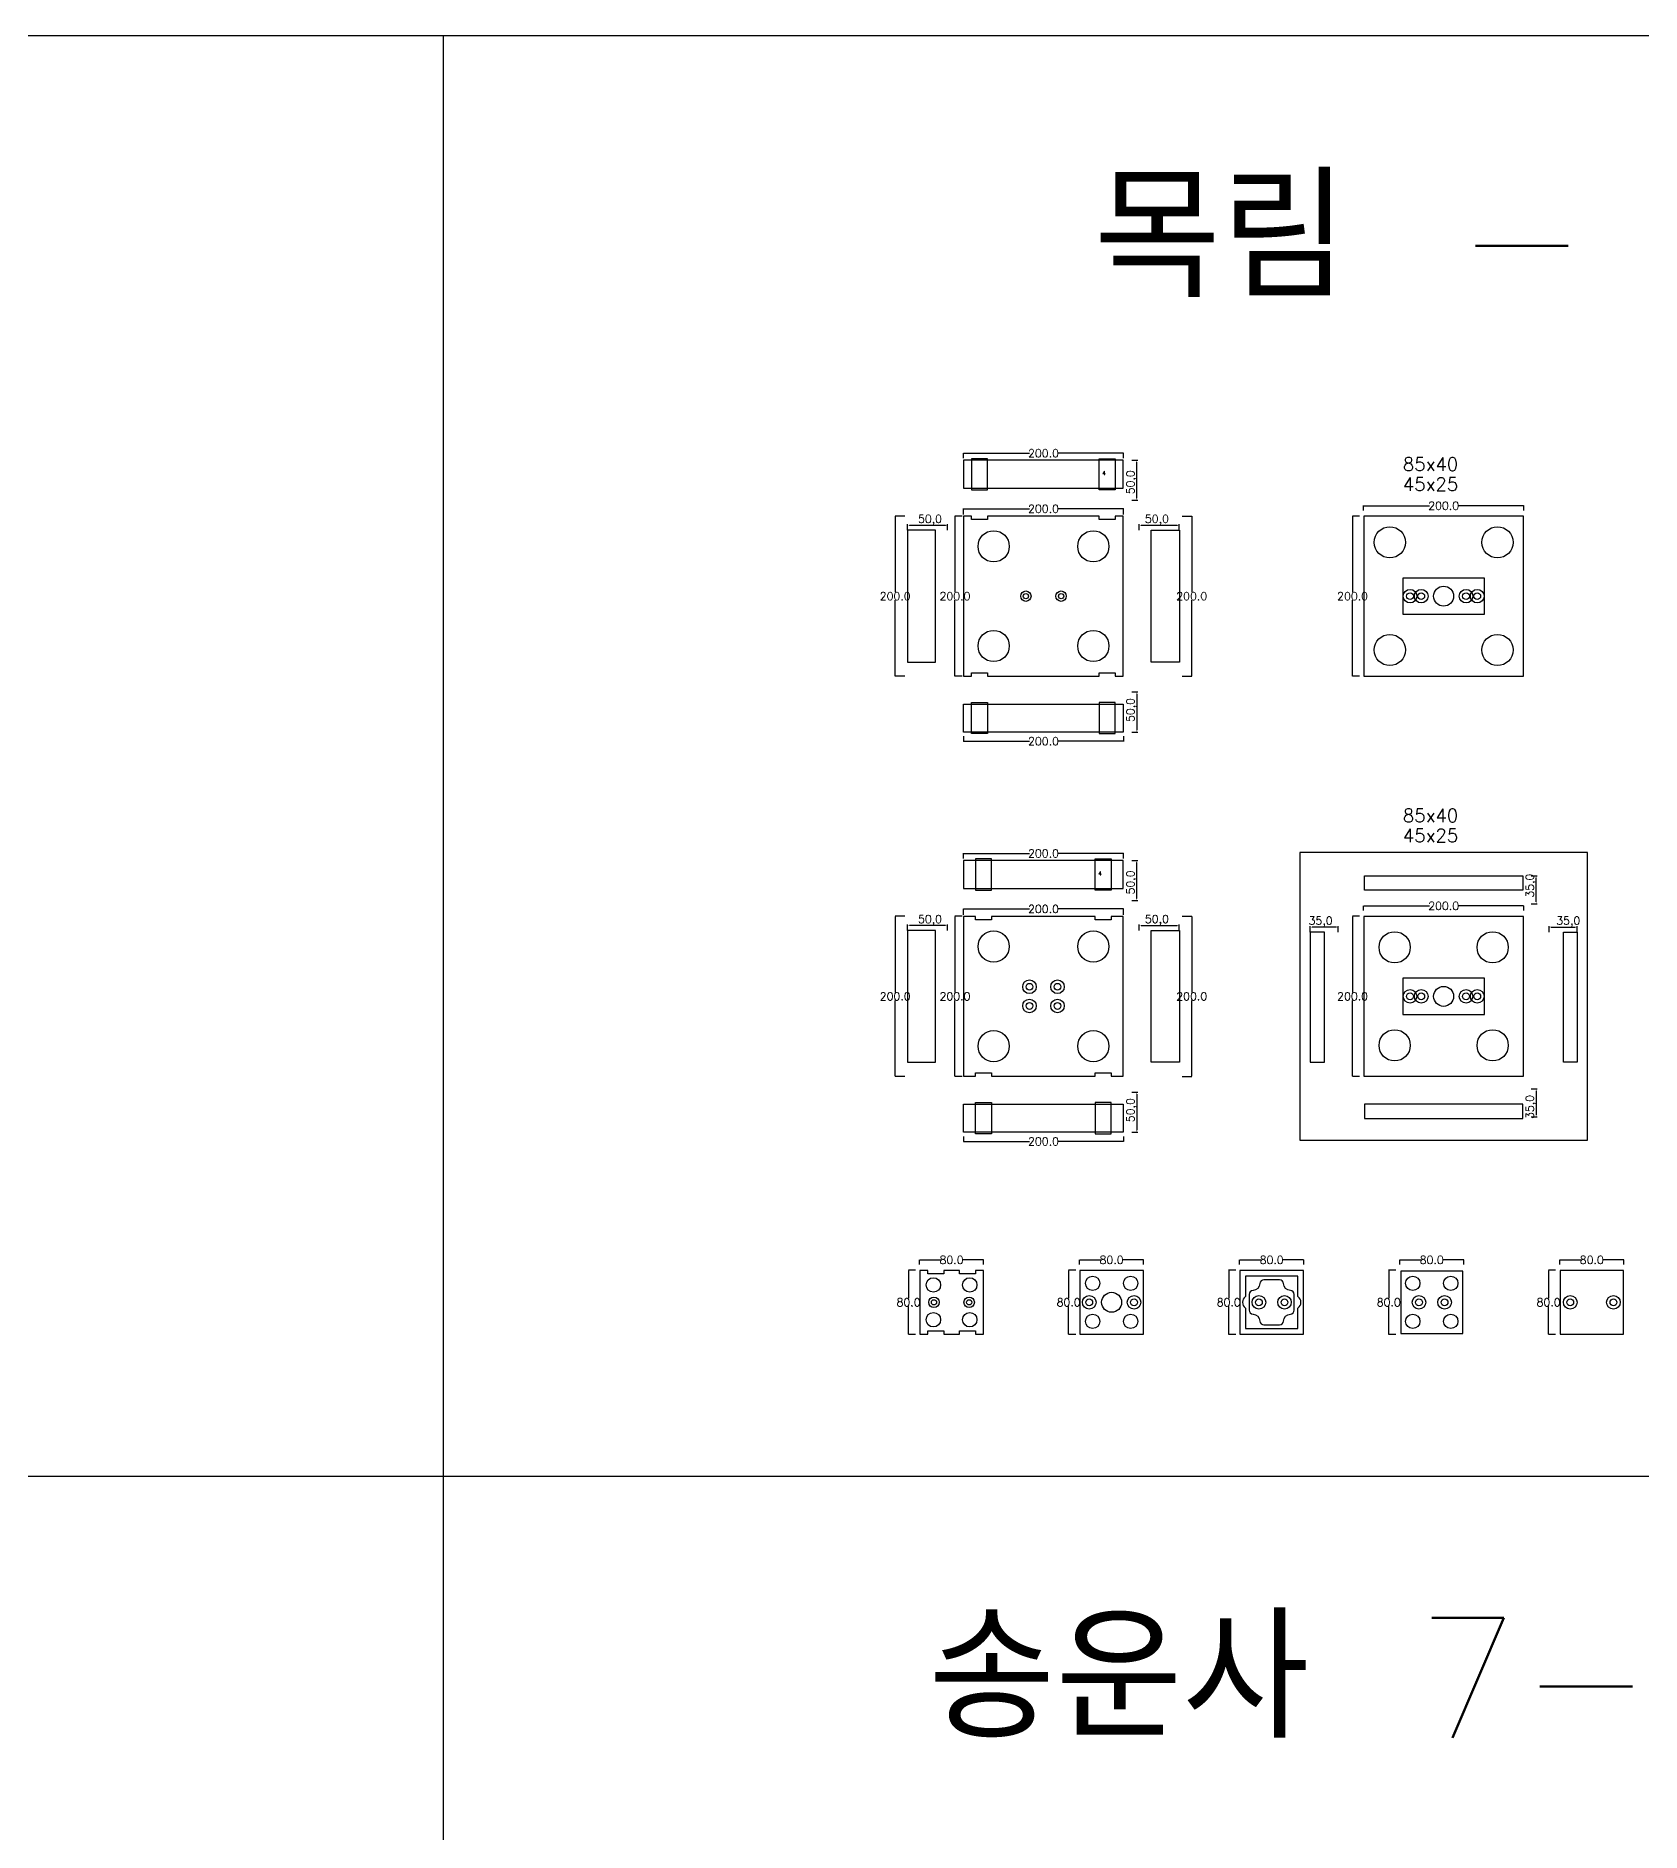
# Model space of a CAD drawing. Header units: millimetres. Extents: x 8462 to 28262, y 7372 to 16372.
# Drawn here: x 14553 to 16559, y 14128 to 16372 of the extents above; entities that cross this region are included whole.
import ezdxf

# ---------------------------------------------------------------- set-up
doc = ezdxf.new("R2010")
doc.units = ezdxf.units.MM
for name, color, linetype in [('TEXT', 7, 'Continuous'), ('볼트 구멍', 7, 'Continuous'), ('치구', 7, 'Continuous'), ('치구설정', 7, 'Continuous'), ('치수', 7, 'Continuous')]:
    doc.layers.add(name, color=color, linetype=linetype)
doc.styles.get("Standard").update_dxf_attribs({"font": 'txt.shx', "bigfont": 'whgtxt.shx'})
doc.dimstyles.new('ISO-25', dxfattribs={"dimtxt": 2.5, "dimasz": 2.5, "dimexe": 1.25, "dimexo": 0.625, "dimtad": 1, "dimtxsty": 'Standard', "dimcen": 2.5, "dimadec": 0, "dimazin": 0, "dimtfac": 1, "dimtmove": 0, "dimatfit": 3, "dimfxl": 0, "dimarcsym": 0})
doc.dimstyles.get("Standard").update_dxf_attribs({"dimtxt": 7, "dimasz": 0.18, "dimexe": 0.18, "dimexo": 0.0625, "dimgap": 0.09, "dimtad": 0, "dimtih": 1, "dimtoh": 1, "dimdec": 1, "dimzin": 0, "dimdsep": 46, "dimtxsty": 'Standard', "dimcen": 0.09, "dimadec": 0, "dimazin": 0, "dimtfac": 1, "dimtdec": 1, "dimtofl": 0, "dimtmove": 0, "dimatfit": 3, "dimfxl": 0, "dimtolj": 1, "dimtzin": 0, "dimarcsym": 0})

# ---------------------------------------------------------------- blocks, each defined once
blk = doc.blocks.new('*D780')
at = {"layer": 'Defpoints', "color": 0}
for p in [(16212.3, 15778.9), (16412.3, 15784.8), (16412.3, 15778.9)]:
    blk.add_point(p, dxfattribs=at)
at = {"layer": '치수', "color": 0, "lineweight": -2}
for p, q in [((16212.3, 15779), (16212.3, 15785)), ((16212.4, 15784.8), (16294.7, 15784.8)), ((16412.1, 15784.8), (16329.9, 15784.8)), ((16412.3, 15779), (16412.3, 15785))]:
    blk.add_line(p, q, dxfattribs=at)
at = {"layer": '치수', "color": 0}
for points in [[(16212.4, 15784.8), (16212.4, 15784.8), (16212.3, 15784.8)], [(16412.1, 15784.8), (16412.1, 15784.8), (16412.3, 15784.8)]]:
    blk.add_solid(points, dxfattribs=at)
at = {"layer": '치수', "color": 0, "insert": (16312.3, 15784.8), "char_height": 10, "attachment_point": 5}
blk.add_mtext('\\A1;200.0', dxfattribs=at)
blk = doc.blocks.new('*D721')
at = {"layer": 'Defpoints', "color": 0}
for p in [(15657.4, 14836.6), (15737.4, 14842.5), (15737.4, 14836.6)]:
    blk.add_point(p, dxfattribs=at)
at = {"layer": '치수', "color": 0, "lineweight": -2}
for p, q in [((15657.4, 14836.7), (15657.4, 14842.7)), ((15657.6, 14842.5), (15684, 14842.5)), ((15737.3, 14842.5), (15710.9, 14842.5)), ((15737.4, 14836.7), (15737.4, 14842.7))]:
    blk.add_line(p, q, dxfattribs=at)
at = {"layer": '치수', "color": 0}
for points in [[(15657.6, 14842.5), (15657.6, 14842.5), (15657.4, 14842.5)], [(15737.3, 14842.5), (15737.3, 14842.5), (15737.4, 14842.5)]]:
    blk.add_solid(points, dxfattribs=at)
at = {"layer": '치수', "color": 0, "insert": (15697.4, 14842.5), "char_height": 10, "attachment_point": 5}
blk.add_mtext('\\A1;80.0', dxfattribs=at)
blk = doc.blocks.new('*D720')
at = {"layer": 'Defpoints', "color": 0}
for p in [(15652.6, 14829.5), (15643.7, 14749.5), (15652.6, 14749.5)]:
    blk.add_point(p, dxfattribs=at)
at = {"layer": '치수', "color": 0, "lineweight": -2}
for p, q in [((15652.5, 14829.5), (15643.5, 14829.5)), ((15643.7, 14829.3), (15643.7, 14794.6)), ((15643.7, 14749.7), (15643.7, 14784.4)), ((15652.5, 14749.5), (15643.5, 14749.5))]:
    blk.add_line(p, q, dxfattribs=at)
at = {"layer": '치수', "color": 0}
for points in [[(15643.6, 14829.3), (15643.7, 14829.3), (15643.7, 14829.5)], [(15643.6, 14749.7), (15643.7, 14749.7), (15643.7, 14749.5)]]:
    blk.add_solid(points, dxfattribs=at)
at = {"layer": '치수', "color": 0, "insert": (15643.7, 14789.5), "char_height": 10, "attachment_point": 5}
blk.add_mtext('\\A1;80.0', dxfattribs=at)
blk = doc.blocks.new('*D719')
at = {"layer": 'Defpoints', "color": 0}
for p in [(15852.6, 14829.5), (15843.7, 14749.5), (15852.6, 14749.5)]:
    blk.add_point(p, dxfattribs=at)
at = {"layer": '치수', "color": 0, "lineweight": -2}
for p, q in [((15852.5, 14829.5), (15843.5, 14829.5)), ((15843.7, 14829.3), (15843.7, 14794.6)), ((15843.7, 14749.7), (15843.7, 14784.4)), ((15852.5, 14749.5), (15843.5, 14749.5))]:
    blk.add_line(p, q, dxfattribs=at)
at = {"layer": '치수', "color": 0}
for points in [[(15843.6, 14829.3), (15843.7, 14829.3), (15843.7, 14829.5)], [(15843.6, 14749.7), (15843.7, 14749.7), (15843.7, 14749.5)]]:
    blk.add_solid(points, dxfattribs=at)
at = {"layer": '치수', "color": 0, "insert": (15843.7, 14789.5), "char_height": 10, "attachment_point": 5}
blk.add_mtext('\\A1;80.0', dxfattribs=at)
blk = doc.blocks.new('*D718')
at = {"layer": 'Defpoints', "color": 0}
for p in [(15857.4, 14836.6), (15937.4, 14842.5), (15937.4, 14836.6)]:
    blk.add_point(p, dxfattribs=at)
at = {"layer": '치수', "color": 0, "lineweight": -2}
for p, q in [((15857.4, 14836.7), (15857.4, 14842.7)), ((15857.6, 14842.5), (15884, 14842.5)), ((15937.3, 14842.5), (15910.9, 14842.5)), ((15937.4, 14836.7), (15937.4, 14842.7))]:
    blk.add_line(p, q, dxfattribs=at)
at = {"layer": '치수', "color": 0}
for points in [[(15857.6, 14842.5), (15857.6, 14842.5), (15857.4, 14842.5)], [(15937.3, 14842.5), (15937.3, 14842.5), (15937.4, 14842.5)]]:
    blk.add_solid(points, dxfattribs=at)
at = {"layer": '치수', "color": 0, "insert": (15897.4, 14842.5), "char_height": 10, "attachment_point": 5}
blk.add_mtext('\\A1;80.0', dxfattribs=at)
blk = doc.blocks.new('*D784')
at = {"layer": 'Defpoints', "color": 0}
for p in [(15912.3, 15781), (15712.3, 15773.6), (15912.3, 15773.6)]:
    blk.add_point(p, dxfattribs=at)
at = {"layer": '치수', "color": 0, "lineweight": -2}
for p, q in [((15712.3, 15773.7), (15712.3, 15781.2)), ((15712.4, 15781), (15794.7, 15781)), ((15912.1, 15781), (15829.9, 15781)), ((15912.3, 15773.7), (15912.3, 15781.2))]:
    blk.add_line(p, q, dxfattribs=at)
at = {"layer": '치수', "color": 0}
for points in [[(15712.4, 15781.1), (15712.4, 15781), (15712.3, 15781)], [(15912.1, 15781.1), (15912.1, 15781), (15912.3, 15781)]]:
    blk.add_solid(points, dxfattribs=at)
at = {"layer": '치수', "color": 0, "insert": (15812.3, 15781), "char_height": 10, "attachment_point": 5}
blk.add_mtext('\\A1;200.0', dxfattribs=at)
blk = doc.blocks.new('*D781')
at = {"layer": 'Defpoints', "color": 0}
for p in [(15912.3, 15850.4), (15712.3, 15844), (15912.3, 15844)]:
    blk.add_point(p, dxfattribs=at)
at = {"layer": '치수', "color": 0, "lineweight": -2}
for p, q in [((15712.3, 15844.1), (15712.3, 15850.6)), ((15712.4, 15850.4), (15794.7, 15850.4)), ((15912.1, 15850.4), (15829.9, 15850.4)), ((15912.3, 15844.1), (15912.3, 15850.6))]:
    blk.add_line(p, q, dxfattribs=at)
at = {"layer": '치수', "color": 0}
for points in [[(15712.4, 15850.4), (15712.4, 15850.4), (15712.3, 15850.4)], [(15912.1, 15850.4), (15912.1, 15850.4), (15912.3, 15850.4)]]:
    blk.add_solid(points, dxfattribs=at)
at = {"layer": '치수', "color": 0, "insert": (15812.3, 15850.4), "char_height": 10, "attachment_point": 5}
blk.add_mtext('\\A1;200.0', dxfattribs=at)
blk = doc.blocks.new('*D778')
at = {"layer": 'Defpoints', "color": 0}
for p in [(15712.3, 15497), (15912.3, 15497), (15912.3, 15490.6)]:
    blk.add_point(p, dxfattribs=at)
at = {"layer": '치수', "color": 0, "lineweight": -2}
for p, q in [((15712.3, 15496.9), (15712.3, 15490.4)), ((15712.4, 15490.6), (15794.7, 15490.6)), ((15912.1, 15490.6), (15829.9, 15490.6)), ((15912.3, 15496.9), (15912.3, 15490.4))]:
    blk.add_line(p, q, dxfattribs=at)
at = {"layer": '치수', "color": 0}
for points in [[(15712.4, 15490.6), (15712.4, 15490.5), (15712.3, 15490.6)], [(15912.1, 15490.6), (15912.1, 15490.5), (15912.3, 15490.6)]]:
    blk.add_solid(points, dxfattribs=at)
at = {"layer": '치수', "color": 0, "insert": (15812.3, 15490.6), "char_height": 10, "attachment_point": 5}
blk.add_mtext('\\A1;200.0', dxfattribs=at)
blk = doc.blocks.new('*D783')
at = {"layer": 'Defpoints', "color": 0}
for p in [(15642.5, 15760.3), (15642.5, 15753.6), (15692.5, 15753.5)]:
    blk.add_point(p, dxfattribs=at)
at = {"layer": '치수', "color": 0, "lineweight": -2}
for p, q in [((15642.5, 15754.2), (15642.5, 15761.6)), ((15690, 15760.3), (15645, 15760.3)), ((15692.5, 15754.1), (15692.5, 15761.6))]:
    blk.add_line(p, q, dxfattribs=at)
at = {"layer": '치수', "color": 0}
for points in [[(15645, 15760.7), (15645, 15759.9), (15642.5, 15760.3)], [(15690, 15760.7), (15690, 15759.9), (15692.5, 15760.3)]]:
    blk.add_solid(points, dxfattribs=at)
at = {"layer": '치수', "color": 0, "insert": (15670.5, 15766.8), "char_height": 10, "attachment_point": 5}
blk.add_mtext('50,0', dxfattribs=at)
blk = doc.blocks.new('*D777')
at = {"layer": 'Defpoints', "color": 0}
for p in [(15639.1, 15771.8), (15627, 15571.8), (15639.1, 15571.8)]:
    blk.add_point(p, dxfattribs=at)
at = {"layer": '치수', "color": 0, "lineweight": -2}
for p, q in [((15639.1, 15771.8), (15626.9, 15771.8)), ((15627, 15771.6), (15627, 15676.9)), ((15627, 15572), (15627, 15666.7)), ((15639.1, 15571.8), (15626.9, 15571.8))]:
    blk.add_line(p, q, dxfattribs=at)
at = {"layer": '치수', "color": 0}
for points in [[(15627, 15771.6), (15627.1, 15771.6), (15627, 15771.8)], [(15627, 15572), (15627.1, 15572), (15627, 15571.8)]]:
    blk.add_solid(points, dxfattribs=at)
at = {"layer": '치수', "color": 0, "insert": (15627, 15671.8), "char_height": 10, "attachment_point": 5}
blk.add_mtext('\\A1;200.0', dxfattribs=at)
blk = doc.blocks.new('*D776')
at = {"layer": 'Defpoints', "color": 0}
for p in [(15710.8, 15771.8), (15701.7, 15571.8), (15710.8, 15571.8)]:
    blk.add_point(p, dxfattribs=at)
at = {"layer": '치수', "color": 0, "lineweight": -2}
for p, q in [((15710.7, 15771.8), (15701.6, 15771.8)), ((15701.7, 15771.6), (15701.7, 15676.9)), ((15701.7, 15572), (15701.7, 15666.7)), ((15710.7, 15571.8), (15701.6, 15571.8))]:
    blk.add_line(p, q, dxfattribs=at)
at = {"layer": '치수', "color": 0}
for points in [[(15701.7, 15771.6), (15701.8, 15771.6), (15701.7, 15771.8)], [(15701.7, 15572), (15701.8, 15572), (15701.7, 15571.8)]]:
    blk.add_solid(points, dxfattribs=at)
at = {"layer": '치수', "color": 0, "insert": (15701.7, 15671.8), "char_height": 10, "attachment_point": 5}
blk.add_mtext('\\A1;200.0', dxfattribs=at)
blk = doc.blocks.new('*D779')
at = {"layer": 'Defpoints', "color": 0}
for p in [(15921.9, 15552.1), (15921.9, 15502.1), (15928.8, 15502.1)]:
    blk.add_point(p, dxfattribs=at)
at = {"layer": '치수', "color": 0, "lineweight": -2}
for p, q in [((15922.6, 15552.1), (15930.1, 15552.1)), ((15928.8, 15549.6), (15928.8, 15504.6)), ((15922.6, 15502.1), (15930.1, 15502.1))]:
    blk.add_line(p, q, dxfattribs=at)
at = {"layer": '치수', "color": 0}
for points in [[(15928.4, 15549.6), (15929.3, 15549.6), (15928.8, 15552.1)], [(15928.4, 15504.6), (15929.3, 15504.6), (15928.8, 15502.1)]]:
    blk.add_solid(points, dxfattribs=at)
at = {"layer": '치수', "color": 0, "insert": (15922.4, 15529.6), "char_height": 10, "attachment_point": 5, "rotation": 90}
blk.add_mtext('50,0', dxfattribs=at)
blk = doc.blocks.new('*D785')
at = {"layer": 'Defpoints', "color": 0}
for p in [(15921.9, 15841.6), (15928.8, 15841.6), (15921.9, 15791.6)]:
    blk.add_point(p, dxfattribs=at)
at = {"layer": '치수', "color": 0, "lineweight": -2}
for p, q in [((15922.6, 15841.6), (15930.1, 15841.6)), ((15928.8, 15794.1), (15928.8, 15839.1)), ((15922.6, 15791.6), (15930.1, 15791.6))]:
    blk.add_line(p, q, dxfattribs=at)
at = {"layer": '치수', "color": 0}
for points in [[(15928.4, 15839.1), (15929.3, 15839.1), (15928.8, 15841.6)], [(15928.4, 15794.1), (15929.3, 15794.1), (15928.8, 15791.6)]]:
    blk.add_solid(points, dxfattribs=at)
at = {"layer": '치수', "color": 0, "insert": (15922.4, 15814.1), "char_height": 10, "attachment_point": 5, "rotation": 90}
blk.add_mtext('50,0', dxfattribs=at)
blk = doc.blocks.new('*D782')
at = {"layer": 'Defpoints', "color": 0}
for p in [(15982, 15760.4), (15932, 15753.6), (15982, 15753.6)]:
    blk.add_point(p, dxfattribs=at)
at = {"layer": '치수', "color": 0, "lineweight": -2}
for p, q in [((15932, 15754.2), (15932, 15761.7)), ((15934.5, 15760.4), (15979.5, 15760.4)), ((15982, 15754.2), (15982, 15761.7))]:
    blk.add_line(p, q, dxfattribs=at)
at = {"layer": '치수', "color": 0}
for points in [[(15934.5, 15760.8), (15934.5, 15760), (15932, 15760.4)], [(15979.5, 15760.8), (15979.5, 15760), (15982, 15760.4)]]:
    blk.add_solid(points, dxfattribs=at)
at = {"layer": '치수', "color": 0, "insert": (15954, 15766.9), "char_height": 10, "attachment_point": 5}
blk.add_mtext('50,0', dxfattribs=at)
blk = doc.blocks.new('*D775')
at = {"layer": 'Defpoints', "color": 0}
for p in [(15985.4, 15771.8), (15985.4, 15571.8), (15997.5, 15571.8)]:
    blk.add_point(p, dxfattribs=at)
at = {"layer": '치수', "color": 0, "lineweight": -2}
for p, q in [((15985.5, 15771.8), (15997.7, 15771.8)), ((15997.5, 15771.6), (15997.5, 15676.9)), ((15997.5, 15572), (15997.5, 15666.7)), ((15985.5, 15571.8), (15997.7, 15571.8))]:
    blk.add_line(p, q, dxfattribs=at)
at = {"layer": '치수', "color": 0}
for points in [[(15997.5, 15771.6), (15997.5, 15771.6), (15997.5, 15771.8)], [(15997.5, 15572), (15997.5, 15572), (15997.5, 15571.8)]]:
    blk.add_solid(points, dxfattribs=at)
at = {"layer": '치수', "color": 0, "insert": (15997.5, 15671.8), "char_height": 10, "attachment_point": 5}
blk.add_mtext('\\A1;200.0', dxfattribs=at)
blk = doc.blocks.new('*D774')
at = {"layer": 'Defpoints', "color": 0}
for p in [(16207.4, 15771.8), (16198.5, 15571.8), (16207.4, 15571.8)]:
    blk.add_point(p, dxfattribs=at)
at = {"layer": '치수', "color": 0, "lineweight": -2}
for p, q in [((16207.3, 15771.8), (16198.3, 15771.8)), ((16198.5, 15771.6), (16198.5, 15676.9)), ((16198.5, 15572), (16198.5, 15666.7)), ((16207.3, 15571.8), (16198.3, 15571.8))]:
    blk.add_line(p, q, dxfattribs=at)
at = {"layer": '치수', "color": 0}
for points in [[(16198.4, 15771.6), (16198.5, 15771.6), (16198.5, 15771.8)], [(16198.4, 15572), (16198.5, 15572), (16198.5, 15571.8)]]:
    blk.add_solid(points, dxfattribs=at)
at = {"layer": '치수', "color": 0, "insert": (16198.5, 15671.8), "char_height": 10, "attachment_point": 5}
blk.add_mtext('\\A1;200.0', dxfattribs=at)
blk = doc.blocks.new('*D722')
at = {"layer": 'Defpoints', "color": 0}
for p in [(16257.4, 14836.6), (16337.4, 14842.5), (16337.4, 14836.6)]:
    blk.add_point(p, dxfattribs=at)
at = {"layer": '치수', "color": 0, "lineweight": -2}
for p, q in [((16257.4, 14836.7), (16257.4, 14842.7)), ((16257.6, 14842.5), (16284, 14842.5)), ((16337.3, 14842.5), (16310.9, 14842.5)), ((16337.4, 14836.7), (16337.4, 14842.7))]:
    blk.add_line(p, q, dxfattribs=at)
at = {"layer": '치수', "color": 0}
for points in [[(16257.6, 14842.5), (16257.6, 14842.5), (16257.4, 14842.5)], [(16337.3, 14842.5), (16337.3, 14842.5), (16337.4, 14842.5)]]:
    blk.add_solid(points, dxfattribs=at)
at = {"layer": '치수', "color": 0, "insert": (16297.4, 14842.5), "char_height": 10, "attachment_point": 5}
blk.add_mtext('\\A1;80.0', dxfattribs=at)
blk = doc.blocks.new('*D724')
at = {"layer": 'Defpoints', "color": 0}
for p in [(16057.4, 14836.6), (16137.4, 14842.5), (16137.4, 14836.6)]:
    blk.add_point(p, dxfattribs=at)
at = {"layer": '치수', "color": 0, "lineweight": -2}
for p, q in [((16057.4, 14836.7), (16057.4, 14842.7)), ((16057.6, 14842.5), (16084, 14842.5)), ((16137.3, 14842.5), (16110.9, 14842.5)), ((16137.4, 14836.7), (16137.4, 14842.7))]:
    blk.add_line(p, q, dxfattribs=at)
at = {"layer": '치수', "color": 0}
for points in [[(16057.6, 14842.5), (16057.6, 14842.5), (16057.4, 14842.5)], [(16137.3, 14842.5), (16137.3, 14842.5), (16137.4, 14842.5)]]:
    blk.add_solid(points, dxfattribs=at)
at = {"layer": '치수', "color": 0, "insert": (16097.4, 14842.5), "char_height": 10, "attachment_point": 5}
blk.add_mtext('\\A1;80.0', dxfattribs=at)
blk = doc.blocks.new('*D725')
at = {"layer": 'Defpoints', "color": 0}
for p in [(16052.6, 14829.5), (16043.7, 14749.5), (16052.6, 14749.5)]:
    blk.add_point(p, dxfattribs=at)
at = {"layer": '치수', "color": 0, "lineweight": -2}
for p, q in [((16052.5, 14829.5), (16043.5, 14829.5)), ((16043.7, 14829.3), (16043.7, 14794.6)), ((16043.7, 14749.7), (16043.7, 14784.4)), ((16052.5, 14749.5), (16043.5, 14749.5))]:
    blk.add_line(p, q, dxfattribs=at)
at = {"layer": '치수', "color": 0}
for points in [[(16043.6, 14829.3), (16043.7, 14829.3), (16043.7, 14829.5)], [(16043.6, 14749.7), (16043.7, 14749.7), (16043.7, 14749.5)]]:
    blk.add_solid(points, dxfattribs=at)
at = {"layer": '치수', "color": 0, "insert": (16043.7, 14789.5), "char_height": 10, "attachment_point": 5}
blk.add_mtext('\\A1;80.0', dxfattribs=at)
blk = doc.blocks.new('*D723')
at = {"layer": 'Defpoints', "color": 0}
for p in [(16252.6, 14829.5), (16243.7, 14749.5), (16252.6, 14749.5)]:
    blk.add_point(p, dxfattribs=at)
at = {"layer": '치수', "color": 0, "lineweight": -2}
for p, q in [((16252.5, 14829.5), (16243.5, 14829.5)), ((16243.7, 14829.3), (16243.7, 14794.6)), ((16243.7, 14749.7), (16243.7, 14784.4)), ((16252.5, 14749.5), (16243.5, 14749.5))]:
    blk.add_line(p, q, dxfattribs=at)
at = {"layer": '치수', "color": 0}
for points in [[(16243.6, 14829.3), (16243.7, 14829.3), (16243.7, 14829.5)], [(16243.6, 14749.7), (16243.7, 14749.7), (16243.7, 14749.5)]]:
    blk.add_solid(points, dxfattribs=at)
at = {"layer": '치수', "color": 0, "insert": (16243.7, 14789.5), "char_height": 10, "attachment_point": 5}
blk.add_mtext('\\A1;80.0', dxfattribs=at)
blk = doc.blocks.new('*D727')
at = {"layer": 'Defpoints', "color": 0}
for p in [(16457.4, 14836.6), (16537.4, 14842.5), (16537.4, 14836.6)]:
    blk.add_point(p, dxfattribs=at)
at = {"layer": '치수', "color": 0, "lineweight": -2}
for p, q in [((16457.4, 14836.7), (16457.4, 14842.7)), ((16457.6, 14842.5), (16484, 14842.5)), ((16537.3, 14842.5), (16510.9, 14842.5)), ((16537.4, 14836.7), (16537.4, 14842.7))]:
    blk.add_line(p, q, dxfattribs=at)
at = {"layer": '치수', "color": 0}
for points in [[(16457.6, 14842.5), (16457.6, 14842.5), (16457.4, 14842.5)], [(16537.3, 14842.5), (16537.3, 14842.5), (16537.4, 14842.5)]]:
    blk.add_solid(points, dxfattribs=at)
at = {"layer": '치수', "color": 0, "insert": (16497.4, 14842.5), "char_height": 10, "attachment_point": 5}
blk.add_mtext('\\A1;80.0', dxfattribs=at)
blk = doc.blocks.new('*D726')
at = {"layer": 'Defpoints', "color": 0}
for p in [(16452.3, 14829.5), (16443.4, 14749.5), (16452.3, 14749.5)]:
    blk.add_point(p, dxfattribs=at)
at = {"layer": '치수', "color": 0, "lineweight": -2}
for p, q in [((16452.2, 14829.5), (16443.2, 14829.5)), ((16443.4, 14829.3), (16443.4, 14794.6)), ((16443.4, 14749.7), (16443.4, 14784.4)), ((16452.2, 14749.5), (16443.2, 14749.5))]:
    blk.add_line(p, q, dxfattribs=at)
at = {"layer": '치수', "color": 0}
for points in [[(16443.4, 14829.3), (16443.4, 14829.3), (16443.4, 14829.5)], [(16443.4, 14749.7), (16443.4, 14749.7), (16443.4, 14749.5)]]:
    blk.add_solid(points, dxfattribs=at)
at = {"layer": '치수', "color": 0, "insert": (16443.4, 14789.5), "char_height": 10, "attachment_point": 5}
blk.add_mtext('\\A1;80.0', dxfattribs=at)
blk = doc.blocks.new('*D842')
at = {"layer": 'Defpoints', "color": 0}
for p in [(15985.4, 15271.8), (15985.4, 15071.8), (15997.5, 15071.8)]:
    blk.add_point(p, dxfattribs=at)
at = {"layer": '치수', "color": 0, "lineweight": -2}
for p, q in [((15985.5, 15271.8), (15997.7, 15271.8)), ((15997.5, 15271.6), (15997.5, 15176.9)), ((15997.5, 15072), (15997.5, 15166.7)), ((15985.5, 15071.8), (15997.7, 15071.8))]:
    blk.add_line(p, q, dxfattribs=at)
at = {"layer": '치수', "color": 0}
for points in [[(15997.5, 15271.6), (15997.5, 15271.6), (15997.5, 15271.8)], [(15997.5, 15072), (15997.5, 15072), (15997.5, 15071.8)]]:
    blk.add_solid(points, dxfattribs=at)
at = {"layer": '치수', "color": 0, "insert": (15997.5, 15171.8), "char_height": 10, "attachment_point": 5}
blk.add_mtext('\\A1;200.0', dxfattribs=at)
blk = doc.blocks.new('*D832')
at = {"layer": 'Defpoints', "color": 0}
for p in [(16207.4, 15271.8), (16198.5, 15071.8), (16207.4, 15071.8)]:
    blk.add_point(p, dxfattribs=at)
at = {"layer": '치수', "color": 0, "lineweight": -2}
for p, q in [((16207.3, 15271.8), (16198.3, 15271.8)), ((16198.5, 15271.6), (16198.5, 15176.9)), ((16198.5, 15072), (16198.5, 15166.7)), ((16207.3, 15071.8), (16198.3, 15071.8))]:
    blk.add_line(p, q, dxfattribs=at)
at = {"layer": '치수', "color": 0}
for points in [[(16198.4, 15271.6), (16198.5, 15271.6), (16198.5, 15271.8)], [(16198.4, 15072), (16198.5, 15072), (16198.5, 15071.8)]]:
    blk.add_solid(points, dxfattribs=at)
at = {"layer": '치수', "color": 0, "insert": (16198.5, 15171.8), "char_height": 10, "attachment_point": 5}
blk.add_mtext('\\A1;200.0', dxfattribs=at)
blk = doc.blocks.new('*D843')
at = {"layer": 'Defpoints', "color": 0}
for p in [(15710.8, 15271.8), (15701.7, 15071.8), (15710.8, 15071.8)]:
    blk.add_point(p, dxfattribs=at)
at = {"layer": '치수', "color": 0, "lineweight": -2}
for p, q in [((15710.7, 15271.8), (15701.6, 15271.8)), ((15701.7, 15271.6), (15701.7, 15176.9)), ((15701.7, 15072), (15701.7, 15166.7)), ((15710.7, 15071.8), (15701.6, 15071.8))]:
    blk.add_line(p, q, dxfattribs=at)
at = {"layer": '치수', "color": 0}
for points in [[(15701.7, 15271.6), (15701.8, 15271.6), (15701.7, 15271.8)], [(15701.7, 15072), (15701.8, 15072), (15701.7, 15071.8)]]:
    blk.add_solid(points, dxfattribs=at)
at = {"layer": '치수', "color": 0, "insert": (15701.7, 15171.8), "char_height": 10, "attachment_point": 5}
blk.add_mtext('\\A1;200.0', dxfattribs=at)
blk = doc.blocks.new('*D844')
at = {"layer": 'Defpoints', "color": 0}
for p in [(15639.1, 15271.8), (15627, 15071.8), (15639.1, 15071.8)]:
    blk.add_point(p, dxfattribs=at)
at = {"layer": '치수', "color": 0, "lineweight": -2}
for p, q in [((15639.1, 15271.8), (15626.9, 15271.8)), ((15627, 15271.6), (15627, 15176.9)), ((15627, 15072), (15627, 15166.7)), ((15639.1, 15071.8), (15626.9, 15071.8))]:
    blk.add_line(p, q, dxfattribs=at)
at = {"layer": '치수', "color": 0}
for points in [[(15627, 15271.6), (15627.1, 15271.6), (15627, 15271.8)], [(15627, 15072), (15627.1, 15072), (15627, 15071.8)]]:
    blk.add_solid(points, dxfattribs=at)
at = {"layer": '치수', "color": 0, "insert": (15627, 15171.8), "char_height": 10, "attachment_point": 5}
blk.add_mtext('\\A1;200.0', dxfattribs=at)
blk = doc.blocks.new('*D845')
at = {"layer": 'Defpoints', "color": 0}
for p in [(15712.3, 14997), (15912.3, 14997), (15912.3, 14990.6)]:
    blk.add_point(p, dxfattribs=at)
at = {"layer": '치수', "color": 0, "lineweight": -2}
for p, q in [((15712.3, 14996.9), (15712.3, 14990.4)), ((15912.3, 14996.9), (15912.3, 14990.4)), ((15712.4, 14990.6), (15794.7, 14990.6)), ((15912.1, 14990.6), (15829.9, 14990.6))]:
    blk.add_line(p, q, dxfattribs=at)
at = {"layer": '치수', "color": 0}
for points in [[(15712.4, 14990.6), (15712.4, 14990.5), (15712.3, 14990.6)], [(15912.1, 14990.6), (15912.1, 14990.5), (15912.3, 14990.6)]]:
    blk.add_solid(points, dxfattribs=at)
at = {"layer": '치수', "color": 0, "insert": (15812.3, 14990.6), "char_height": 10, "attachment_point": 5}
blk.add_mtext('\\A1;200.0', dxfattribs=at)
blk = doc.blocks.new('*D846')
at = {"layer": 'Defpoints', "color": 0}
for p in [(15921.9, 15052.1), (15921.9, 15002.1), (15928.8, 15002.1)]:
    blk.add_point(p, dxfattribs=at)
at = {"layer": '치수', "color": 0, "lineweight": -2}
for p, q in [((15922.6, 15052.1), (15930.1, 15052.1)), ((15928.8, 15049.6), (15928.8, 15004.6)), ((15922.6, 15002.1), (15930.1, 15002.1))]:
    blk.add_line(p, q, dxfattribs=at)
at = {"layer": '치수', "color": 0}
for points in [[(15928.4, 15049.6), (15929.3, 15049.6), (15928.8, 15052.1)], [(15928.4, 15004.6), (15929.3, 15004.6), (15928.8, 15002.1)]]:
    blk.add_solid(points, dxfattribs=at)
at = {"layer": '치수', "color": 0, "insert": (15922.4, 15029.6), "char_height": 10, "attachment_point": 5, "rotation": 90}
blk.add_mtext('50,0', dxfattribs=at)
blk = doc.blocks.new('*D847')
at = {"layer": 'Defpoints', "color": 0}
for p in [(15712.3, 15344), (15912.3, 15350.4), (15912.3, 15344)]:
    blk.add_point(p, dxfattribs=at)
at = {"layer": '치수', "color": 0, "lineweight": -2}
for p, q in [((15712.3, 15344.1), (15712.3, 15350.6)), ((15912.3, 15344.1), (15912.3, 15350.6)), ((15712.4, 15350.4), (15794.7, 15350.4)), ((15912.1, 15350.4), (15829.9, 15350.4))]:
    blk.add_line(p, q, dxfattribs=at)
at = {"layer": '치수', "color": 0}
for points in [[(15712.4, 15350.4), (15712.4, 15350.4), (15712.3, 15350.4)], [(15912.1, 15350.4), (15912.1, 15350.4), (15912.3, 15350.4)]]:
    blk.add_solid(points, dxfattribs=at)
at = {"layer": '치수', "color": 0, "insert": (15812.3, 15350.4), "char_height": 10, "attachment_point": 5}
blk.add_mtext('\\A1;200.0', dxfattribs=at)
blk = doc.blocks.new('*D848')
at = {"layer": 'Defpoints', "color": 0}
for p in [(15712.3, 15273.6), (15912.3, 15281), (15912.3, 15273.6)]:
    blk.add_point(p, dxfattribs=at)
at = {"layer": '치수', "color": 0, "lineweight": -2}
for p, q in [((15712.3, 15273.7), (15712.3, 15281.2)), ((15712.4, 15281), (15794.7, 15281)), ((15912.1, 15281), (15829.9, 15281)), ((15912.3, 15273.7), (15912.3, 15281.2))]:
    blk.add_line(p, q, dxfattribs=at)
at = {"layer": '치수', "color": 0}
for points in [[(15712.4, 15281.1), (15712.4, 15281), (15712.3, 15281)], [(15912.1, 15281.1), (15912.1, 15281), (15912.3, 15281)]]:
    blk.add_solid(points, dxfattribs=at)
at = {"layer": '치수', "color": 0, "insert": (15812.3, 15281), "char_height": 10, "attachment_point": 5}
blk.add_mtext('\\A1;200.0', dxfattribs=at)
blk = doc.blocks.new('*D849')
at = {"layer": 'Defpoints', "color": 0}
for p in [(15642.5, 15260.3), (15642.5, 15253.6), (15692.5, 15253.5)]:
    blk.add_point(p, dxfattribs=at)
at = {"layer": '치수', "color": 0, "lineweight": -2}
for p, q in [((15642.5, 15254.2), (15642.5, 15261.6)), ((15692.5, 15254.1), (15692.5, 15261.6)), ((15690, 15260.3), (15645, 15260.3))]:
    blk.add_line(p, q, dxfattribs=at)
at = {"layer": '치수', "color": 0}
for points in [[(15645, 15260.7), (15645, 15259.9), (15642.5, 15260.3)], [(15690, 15260.7), (15690, 15259.9), (15692.5, 15260.3)]]:
    blk.add_solid(points, dxfattribs=at)
at = {"layer": '치수', "color": 0, "insert": (15670.5, 15266.8), "char_height": 10, "attachment_point": 5}
blk.add_mtext('50,0', dxfattribs=at)
blk = doc.blocks.new('*D850')
at = {"layer": 'Defpoints', "color": 0}
for p in [(15932, 15253.6), (15982, 15260.4), (15982, 15253.6)]:
    blk.add_point(p, dxfattribs=at)
at = {"layer": '치수', "color": 0, "lineweight": -2}
for p, q in [((15932, 15254.2), (15932, 15261.7)), ((15982, 15254.2), (15982, 15261.7)), ((15934.5, 15260.4), (15979.5, 15260.4))]:
    blk.add_line(p, q, dxfattribs=at)
at = {"layer": '치수', "color": 0}
for points in [[(15934.5, 15260.8), (15934.5, 15260), (15932, 15260.4)], [(15979.5, 15260.8), (15979.5, 15260), (15982, 15260.4)]]:
    blk.add_solid(points, dxfattribs=at)
at = {"layer": '치수', "color": 0, "insert": (15954, 15266.9), "char_height": 10, "attachment_point": 5}
blk.add_mtext('50,0', dxfattribs=at)
blk = doc.blocks.new('*D851')
at = {"layer": 'Defpoints', "color": 0}
for p in [(15921.9, 15341.6), (15928.8, 15341.6), (15921.9, 15291.6)]:
    blk.add_point(p, dxfattribs=at)
at = {"layer": '치수', "color": 0, "lineweight": -2}
for p, q in [((15922.6, 15341.6), (15930.1, 15341.6)), ((15928.8, 15294.1), (15928.8, 15339.1)), ((15922.6, 15291.6), (15930.1, 15291.6))]:
    blk.add_line(p, q, dxfattribs=at)
at = {"layer": '치수', "color": 0}
for points in [[(15928.4, 15339.1), (15929.3, 15339.1), (15928.8, 15341.6)], [(15928.4, 15294.1), (15929.3, 15294.1), (15928.8, 15291.6)]]:
    blk.add_solid(points, dxfattribs=at)
at = {"layer": '치수', "color": 0, "insert": (15922.4, 15314.1), "char_height": 10, "attachment_point": 5, "rotation": 90}
blk.add_mtext('50,0', dxfattribs=at)
blk = doc.blocks.new('*D833')
at = {"layer": 'Defpoints', "color": 0}
for p in [(16412.3, 15284.8), (16212.3, 15278.9), (16412.3, 15278.9)]:
    blk.add_point(p, dxfattribs=at)
at = {"layer": '치수', "color": 0, "lineweight": -2}
for p, q in [((16212.3, 15279), (16212.3, 15285)), ((16212.4, 15284.8), (16294.7, 15284.8)), ((16412.1, 15284.8), (16329.9, 15284.8)), ((16412.3, 15279), (16412.3, 15285))]:
    blk.add_line(p, q, dxfattribs=at)
at = {"layer": '치수', "color": 0}
for points in [[(16212.4, 15284.8), (16212.4, 15284.8), (16212.3, 15284.8)], [(16412.1, 15284.8), (16412.1, 15284.8), (16412.3, 15284.8)]]:
    blk.add_solid(points, dxfattribs=at)
at = {"layer": '치수', "color": 0, "insert": (16312.3, 15284.8), "char_height": 10, "attachment_point": 5}
blk.add_mtext('\\A1;200.0', dxfattribs=at)
blk = doc.blocks.new('*D852')
at = {"layer": 'Defpoints', "color": 0}
for p in [(16444, 15251.6), (16479, 15258.4), (16479, 15251.6)]:
    blk.add_point(p, dxfattribs=at)
at = {"layer": '치수', "color": 0, "lineweight": -2}
for p, q in [((16444, 15252.2), (16444, 15259.7)), ((16446.5, 15258.4), (16476.5, 15258.4)), ((16479, 15252.2), (16479, 15259.7))]:
    blk.add_line(p, q, dxfattribs=at)
at = {"layer": '치수', "color": 0}
for points in [[(16446.5, 15258.8), (16446.5, 15258), (16444, 15258.4)], [(16476.5, 15258.8), (16476.5, 15258), (16479, 15258.4)]]:
    blk.add_solid(points, dxfattribs=at)
at = {"layer": '치수', "color": 0, "insert": (16468, 15264.9), "char_height": 10, "attachment_point": 5}
blk.add_mtext('35,0', dxfattribs=at)
blk = doc.blocks.new('*D853')
at = {"layer": 'Defpoints', "color": 0}
for p in [(16145.5, 15258.4), (16145.5, 15251.6), (16180.5, 15251.6)]:
    blk.add_point(p, dxfattribs=at)
at = {"layer": '치수', "color": 0, "lineweight": -2}
for p, q in [((16145.5, 15252.2), (16145.5, 15259.7)), ((16178, 15258.4), (16148, 15258.4)), ((16180.5, 15252.2), (16180.5, 15259.7))]:
    blk.add_line(p, q, dxfattribs=at)
at = {"layer": '치수', "color": 0}
for points in [[(16148, 15258.8), (16148, 15258), (16145.5, 15258.4)], [(16178, 15258.8), (16178, 15258), (16180.5, 15258.4)]]:
    blk.add_solid(points, dxfattribs=at)
at = {"layer": '치수', "color": 0, "insert": (16158.5, 15264.9), "char_height": 10, "attachment_point": 5}
blk.add_mtext('35,0', dxfattribs=at)
blk = doc.blocks.new('*D854')
at = {"layer": 'Defpoints', "color": 0}
for p in [(16420.9, 15322.6), (16427.8, 15322.6), (16420.9, 15287.6)]:
    blk.add_point(p, dxfattribs=at)
at = {"layer": '치수', "color": 0, "lineweight": -2}
for p, q in [((16421.6, 15322.6), (16429.1, 15322.6)), ((16427.8, 15290.1), (16427.8, 15320.1)), ((16421.6, 15287.6), (16429.1, 15287.6))]:
    blk.add_line(p, q, dxfattribs=at)
at = {"layer": '치수', "color": 0}
for points in [[(16427.4, 15320.1), (16428.3, 15320.1), (16427.8, 15322.6)], [(16427.4, 15290.1), (16428.3, 15290.1), (16427.8, 15287.6)]]:
    blk.add_solid(points, dxfattribs=at)
at = {"layer": '치수', "color": 0, "insert": (16421.4, 15310.1), "char_height": 10, "attachment_point": 5, "rotation": 90}
blk.add_mtext('35,0', dxfattribs=at)
blk = doc.blocks.new('*D855')
at = {"layer": 'Defpoints', "color": 0}
for p in [(16420.9, 15056.1), (16420.9, 15021.1), (16427.8, 15021.1)]:
    blk.add_point(p, dxfattribs=at)
at = {"layer": '치수', "color": 0, "lineweight": -2}
for p, q in [((16421.6, 15056.1), (16429.1, 15056.1)), ((16427.8, 15053.6), (16427.8, 15023.6)), ((16421.6, 15021.1), (16429.1, 15021.1))]:
    blk.add_line(p, q, dxfattribs=at)
at = {"layer": '치수', "color": 0}
for points in [[(16427.4, 15053.6), (16428.3, 15053.6), (16427.8, 15056.1)], [(16427.4, 15023.6), (16428.3, 15023.6), (16427.8, 15021.1)]]:
    blk.add_solid(points, dxfattribs=at)
at = {"layer": '치수', "color": 0, "insert": (16421.4, 15033.6), "char_height": 10, "attachment_point": 5, "rotation": 90}
blk.add_mtext('35,0', dxfattribs=at)

msp = doc.modelspace()

# ---------------------------------------------------------------- linework, layer by layer
at = {"color": 6}
for p, q in [((28262.267, 16371.825), (8462.267, 16371.825)), ((15062.267, 16371.825), (15062.267, 7371.825)), ((28262.267, 14571.825), (8462.267, 14571.825))]:
    msp.add_line(p, q, dxfattribs=at)
for points in [[(16411.017, 15322.575), (16411.017, 15304.575), (16213.517, 15304.575), (16213.517, 15322.575)], [(16163.517, 15252.175), (16145.517, 15252.175), (16145.517, 15089.475), (16163.517, 15089.475)], [(16462.017, 15252.175), (16479.017, 15252.175), (16479.017, 15089.475), (16462.017, 15089.475)], [(16411.017, 15019.075), (16411.017, 15037.075), (16213.517, 15037.075), (16213.517, 15019.075)]]:
    msp.add_lwpolyline(points, close=True)
msp.add_lwpolyline([(16069.297, 14799.271), (16069.297, 14779.746, 0.40171217), (16074.083, 14774.75, -0.38931797), (16082.689, 14766.144, 0.40171217), (16087.684, 14761.358), (16107.21, 14761.358, 0.40171217), (16112.205, 14766.144, -0.38931797), (16120.811, 14774.75, 0.40171217), (16125.597, 14779.746), (16125.597, 14799.271, 0.40171217), (16120.811, 14804.267, -0.38931797), (16112.205, 14812.873, 0.40171217), (16107.21, 14817.658), (16087.684, 14817.658, 0.40171217), (16082.689, 14812.873, -0.38931797), (16074.083, 14804.267, 0.40171217)], format="xyb", close=True)
at = {"layer": '볼트 구멍', "color": 1}
for points in [[(16363.267, 15694.325), (16261.267, 15694.325), (16261.267, 15649.325), (16363.267, 15649.325)], [(16363.267, 15194.325), (16261.267, 15194.325), (16261.267, 15149.325), (16363.267, 15149.325)]]:
    msp.add_lwpolyline(points, close=True, dxfattribs=at)
at = {"layer": '볼트 구멍', "color": 2}
for centre, radius in [((15790.267, 15671.825), 6.5), ((15834.267, 15671.825), 6.5), ((16284.267, 15671.825), 4.25), ((16340.267, 15671.825), 4.25), ((16284.267, 15171.825), 4.25), ((16340.267, 15171.825), 4.25), ((15675.447, 14789.508), 6.5), ((15719.447, 14789.508), 6.5), ((15869.447, 14789.508), 4.25), ((15925.447, 14789.508), 4.25), ((16081.447, 14789.508), 4.25), ((16113.447, 14789.508), 4.25), ((16281.447, 14789.508), 4.25), ((16313.447, 14789.508), 4.25), ((16470.447, 14789.508), 4.25), ((16524.447, 14789.508), 4.25)]:
    msp.add_circle(centre, radius, dxfattribs=at)
at = {"layer": '볼트 구멍', "color": 3}
for centre, radius in [((15790.267, 15671.825), 3.25), ((15834.267, 15671.825), 3.25), ((16270.267, 15671.825), 4.25), ((16312.267, 15671.825), 12.5), ((16354.267, 15671.825), 4.25), ((15794.767, 15183.825), 4.25), ((15829.767, 15183.825), 4.25), ((16270.267, 15171.825), 4.25), ((16312.267, 15171.825), 12.5), ((16354.267, 15171.825), 4.25), ((15794.767, 15159.825), 4.25), ((15829.767, 15159.825), 4.25), ((15675.447, 14789.508), 3.25), ((15719.447, 14789.508), 3.25), ((15897.447, 14789.508), 12.5)]:
    msp.add_circle(centre, radius, dxfattribs=at)
at = {"layer": '볼트 구멍', "color": 6}
for centre in [(16270.267, 15671.825), (16284.267, 15671.825), (16340.267, 15671.825), (16354.267, 15671.825), (15794.767, 15183.825), (15829.767, 15183.825), (16270.267, 15171.825), (16284.267, 15171.825), (16340.267, 15171.825), (16354.267, 15171.825), (15794.767, 15159.825), (15829.767, 15159.825), (15869.447, 14789.508), (15925.447, 14789.508), (16081.447, 14789.508), (16113.447, 14789.508), (16281.447, 14789.508), (16313.447, 14789.508), (16470.447, 14789.508), (16524.447, 14789.508)]:
    msp.add_circle(centre, 8.5, dxfattribs=at)
at = {"layer": '치구'}
for points in [[(15712.517, 15806.575), (15912.017, 15806.575), (15912.017, 15841.575), (15712.517, 15841.575)], [(15712.517, 15572.075), (15722.517, 15572.075), (15722.517, 15576.075), (15742.517, 15576.075), (15742.517, 15572.075), (15882.017, 15572.075), (15882.017, 15576.075), (15902.017, 15576.075), (15902.017, 15572.075), (15912.017, 15572.075), (15912.017, 15771.575), (15902.017, 15771.575), (15902.017, 15767.575), (15882.017, 15767.575), (15882.017, 15771.575), (15742.517, 15771.575), (15742.517, 15767.575), (15722.517, 15767.575), (15722.517, 15771.575), (15712.517, 15771.575)], [(16212.517, 15771.575), (16212.517, 15572.075), (16412.017, 15572.075), (16412.017, 15771.575)], [(15677.517, 15754.175), (15642.517, 15754.175), (15642.517, 15589.475), (15677.517, 15589.475)], [(15947.017, 15754.175), (15982.017, 15754.175), (15982.017, 15589.475), (15947.017, 15589.475)], [(15712.517, 15537.075), (15912.017, 15537.075), (15912.017, 15502.075), (15712.517, 15502.075)], [(15712.517, 15306.575), (15912.017, 15306.575), (15912.017, 15341.575), (15712.517, 15341.575)], [(15712.517, 15072.075), (15727.517, 15072.075), (15727.517, 15076.075), (15747.517, 15076.075), (15747.517, 15072.075), (15877.017, 15072.075), (15877.017, 15076.075), (15897.017, 15076.075), (15897.017, 15072.075), (15912.017, 15072.075), (15912.017, 15271.575), (15897.017, 15271.575), (15897.017, 15267.575), (15877.017, 15267.575), (15877.017, 15271.575), (15747.517, 15271.575), (15747.517, 15267.575), (15727.517, 15267.575), (15727.517, 15271.575), (15712.517, 15271.575)], [(16212.517, 15271.575), (16212.517, 15072.075), (16412.017, 15072.075), (16412.017, 15271.575)], [(15677.517, 15254.175), (15642.517, 15254.175), (15642.517, 15089.475), (15677.517, 15089.475)], [(15947.017, 15254.175), (15982.017, 15254.175), (15982.017, 15089.475), (15947.017, 15089.475)], [(15712.517, 15037.075), (15912.017, 15037.075), (15912.017, 15002.075), (15712.517, 15002.075)], [(15657.697, 14749.758), (15667.697, 14749.758), (15667.697, 14753.758), (15687.697, 14753.758), (15687.697, 14749.758), (15707.197, 14749.758), (15707.197, 14753.758), (15727.197, 14753.758), (15727.197, 14749.758), (15737.197, 14749.758), (15737.197, 14829.258), (15727.197, 14829.258), (15727.197, 14825.258), (15707.197, 14825.258), (15707.197, 14829.258), (15687.697, 14829.258), (15687.697, 14825.258), (15667.697, 14825.258), (15667.697, 14829.258), (15657.697, 14829.258)], [(15857.697, 14829.258), (15857.697, 14749.758), (15937.197, 14749.758), (15937.197, 14829.258)], [(16057.697, 14829.258), (16057.697, 14749.758), (16137.197, 14749.758), (16137.197, 14829.258)], [(16258.697, 14828.258), (16258.697, 14750.758), (16336.197, 14750.758), (16336.197, 14828.258)], [(16457.697, 14829.258), (16457.697, 14749.758), (16537.197, 14749.758), (16537.197, 14829.258)]]:
    msp.add_lwpolyline(points, close=True, dxfattribs=at)
at = {"layer": '치구', "color": 1}
for points in [[(15722.517, 15804.575), (15742.517, 15804.575), (15742.517, 15843.572), (15722.517, 15843.572)], [(15902.017, 15804.575), (15882.017, 15804.575), (15882.017, 15843.572), (15902.017, 15843.572)], [(15722.517, 15539.075), (15742.517, 15539.075), (15742.517, 15500.077), (15722.517, 15500.077)], [(15902.017, 15539.075), (15882.017, 15539.075), (15882.017, 15500.077), (15902.017, 15500.077)], [(15727.517, 15304.575), (15747.517, 15304.575), (15747.517, 15343.572), (15727.517, 15343.572)], [(15897.017, 15304.575), (15877.017, 15304.575), (15877.017, 15343.572), (15897.017, 15343.572)], [(15727.517, 15039.075), (15747.517, 15039.075), (15747.517, 15000.077), (15727.517, 15000.077)], [(15897.017, 15039.075), (15877.017, 15039.075), (15877.017, 15000.077), (15897.017, 15000.077)]]:
    msp.add_lwpolyline(points, close=True, dxfattribs=at)
at = {"layer": '치구'}
msp.add_lwpolyline([(16064.797, 14782.393), (16064.797, 14756.858), (16130.097, 14756.858), (16130.097, 14782.393, 0.54108748), (16130.097, 14796.624), (16130.097, 14822.158), (16064.797, 14822.158), (16064.797, 14796.624, 0.54108748)], format="xyb", close=True, dxfattribs=at)
for centre in [(16245.017, 15739.075), (16379.517, 15739.075), (15750.017, 15734.075), (15874.517, 15734.075), (15750.017, 15609.575), (15874.517, 15609.575), (16245.017, 15604.575), (16379.517, 15604.575), (15750.017, 15234.075), (15874.517, 15234.075), (16251.017, 15233.075), (16373.517, 15233.075), (15750.017, 15109.575), (15874.517, 15109.575), (16251.017, 15110.575), (16373.517, 15110.575)]:
    msp.add_circle(centre, 19.5, dxfattribs=at)
at = {"layer": '치구', "color": 0}
for centre in [(15674.697, 14811.258), (15720.197, 14811.258), (15873.697, 14813.258), (15921.197, 14813.258), (16273.697, 14813.258), (16321.197, 14813.258), (15674.697, 14767.758), (15720.197, 14767.758), (15873.697, 14765.758), (15921.197, 14765.758), (16273.697, 14765.758), (16321.197, 14765.758)]:
    msp.add_circle(centre, 9, dxfattribs=at)
at = {"layer": '치구설정', "color": 2}
msp.add_lwpolyline([(16132.517, 15351.575), (16132.517, 14992.075), (16492.017, 14992.075), (16492.017, 15351.575)], close=True, dxfattribs=at)

# ---------------------------------------------------------------- texts
at = {"layer": 'TEXT', "color": 3}
for s, p in [('목림 - 파주 1호기', (15875.252, 16045.315)), ('송운사 7-8호기 ', (15668.538, 14245.315))]:
    msp.add_text(s, height=150, dxfattribs=at).set_placement(p)
at = {"layer": 'TEXT', "color": 1}
for s, height, p in [('85x40', 16.6667, (16261.266, 15828.459)), ('4', 5, (15885.829, 15822.876)), ('45x25', 16.6667, (16261.266, 15803.459)), ('85x40', 16.6667, (16261.266, 15389.509)), ('45x25', 16.6667, (16261.266, 15364.509)), ('4', 5, (15880.829, 15322.876))]:
    msp.add_text(s, height=height, dxfattribs=at).set_placement(p)

# ---------------------------------------------------------------- dimensions: what is measured, and where the dimension line sits
at = {"layer": '치수', "color": 4}
for base, p1, p2, dimstyle, override, picture, middle in [((15912.267, 15850.397), (15712.267, 15844), (15912.267, 15844), 'Standard', {"dimtxt": 10}, '*D781', (15812.267, 15850.397)), ((15982.017, 15760.402), (15932.017, 15753.625), (15982.017, 15753.625), 'ISO-25', {"dimtxt": 10, "dimdec": 1, "dimzin": 0, "dimtdec": 1}, '*D782', (15954.017, 15760.402)), ((15912.267, 15490.564), (15712.267, 15496.961), (15912.267, 15496.961), 'Standard', {"dimtxt": 10}, '*D778', (15812.267, 15490.564)), ((15912.267, 15350.397), (15712.267, 15344), (15912.267, 15344), 'Standard', {"dimtxt": 10}, '*D847', (15812.267, 15350.397)), ((15982.017, 15260.402), (15932.017, 15253.625), (15982.017, 15253.625), 'ISO-25', {"dimtxt": 10, "dimdec": 1, "dimzin": 0, "dimtdec": 1}, '*D850', (15954.017, 15260.402)), ((16479.017, 15258.402), (16444.017, 15251.625), (16479.017, 15251.625), 'ISO-25', {"dimtxt": 10, "dimdec": 1, "dimzin": 0, "dimtdec": 1}, '*D852', (16468.017, 15258.402)), ((15912.267, 14990.564), (15712.267, 14996.961), (15912.267, 14996.961), 'Standard', {"dimtxt": 10}, '*D845', (15812.267, 14990.564))]:
    dim = msp.add_linear_dim(base=base, p1=p1, p2=p2, dimstyle=dimstyle, override=override, dxfattribs=at)
    dim.commit()
    dim.dimension.update_dxf_attribs({"geometry": picture, "text_midpoint": middle, "dimtype": 160})
for base, p1, p2, angle, picture, middle in [((15928.844, 15841.575), (15921.947, 15791.575), (15921.947, 15841.575), 90, '*D785', (15928.844, 15814.075)), ((15642.517, 15760.302), (15692.517, 15753.525), (15642.517, 15753.625), 180, '*D783', (15670.517, 15760.302)), ((15928.844, 15502.075), (15921.947, 15552.075), (15921.947, 15502.075), 270, '*D779', (15928.844, 15529.575)), ((15928.844, 15341.575), (15921.947, 15291.575), (15921.947, 15341.575), 90, '*D851', (15928.844, 15314.075)), ((16427.844, 15322.575), (16420.947, 15287.575), (16420.947, 15322.575), 90, '*D854', (16427.844, 15310.075)), ((15642.517, 15260.302), (15692.517, 15253.525), (15642.517, 15253.625), 180, '*D849', (15670.517, 15260.302)), ((16145.517, 15258.402), (16180.517, 15251.625), (16145.517, 15251.625), 180, '*D853', (16158.517, 15258.402)), ((15928.844, 15002.075), (15921.947, 15052.075), (15921.947, 15002.075), 270, '*D846', (15928.844, 15029.575)), ((16427.844, 15021.075), (16420.947, 15056.075), (16420.947, 15021.075), 270, '*D855', (16427.844, 15033.575))]:
    dim = msp.add_linear_dim(base=base, p1=p1, p2=p2, angle=angle, dimstyle='ISO-25', override={"dimtxt": 10, "dimdec": 1, "dimzin": 0, "dimtdec": 1}, dxfattribs=at)
    dim.commit()
    dim.dimension.update_dxf_attribs({"geometry": picture, "text_midpoint": middle, "dimtype": 160})
for base, p1, p2, picture, middle in [((15912.267, 15781.047), (15712.267, 15773.65), (15912.267, 15773.65), '*D784', (15812.267, 15781.047)), ((16412.267, 15784.815), (16212.267, 15778.932), (16412.267, 15778.932), '*D780', (16312.267, 15784.815)), ((15912.267, 15281.047), (15712.267, 15273.65), (15912.267, 15273.65), '*D848', (15812.267, 15281.047)), ((16412.267, 15284.815), (16212.267, 15278.932), (16412.267, 15278.932), '*D833', (16312.267, 15284.815)), ((15737.447, 14842.499), (15657.447, 14836.615), (15737.447, 14836.615), '*D721', (15697.447, 14842.499)), ((15937.447, 14842.499), (15857.447, 14836.615), (15937.447, 14836.615), '*D718', (15897.447, 14842.499)), ((16137.447, 14842.499), (16057.447, 14836.615), (16137.447, 14836.615), '*D724', (16097.447, 14842.499)), ((16337.447, 14842.499), (16257.447, 14836.615), (16337.447, 14836.615), '*D722', (16297.447, 14842.499)), ((16537.447, 14842.499), (16457.447, 14836.615), (16537.447, 14836.615), '*D727', (16497.447, 14842.499))]:
    dim = msp.add_linear_dim(base=base, p1=p1, p2=p2, dimstyle='Standard', override={"dimtxt": 10}, dxfattribs=at)
    dim.commit()
    dim.dimension.update_dxf_attribs({"geometry": picture, "text_midpoint": middle})
for base, p1, p2, picture, middle in [((15627.049, 15571.825), (15639.119, 15771.825), (15639.119, 15571.825), '*D777', (15627.049, 15671.825)), ((15701.737, 15571.825), (15710.807, 15771.825), (15710.807, 15571.825), '*D776', (15701.737, 15671.825)), ((15997.485, 15571.825), (15985.415, 15771.825), (15985.415, 15571.825), '*D775', (15997.485, 15671.825)), ((16198.471, 15571.825), (16207.376, 15771.825), (16207.376, 15571.825), '*D774', (16198.471, 15671.825)), ((15627.049, 15071.825), (15639.119, 15271.825), (15639.119, 15071.825), '*D844', (15627.049, 15171.825)), ((15701.737, 15071.825), (15710.807, 15271.825), (15710.807, 15071.825), '*D843', (15701.737, 15171.825)), ((15997.485, 15071.825), (15985.415, 15271.825), (15985.415, 15071.825), '*D842', (15997.485, 15171.825)), ((16198.471, 15071.825), (16207.376, 15271.825), (16207.376, 15071.825), '*D832', (16198.471, 15171.825)), ((15643.651, 14749.508), (15652.556, 14829.508), (15652.556, 14749.508), '*D720', (15643.651, 14789.508)), ((15843.651, 14749.508), (15852.556, 14829.508), (15852.556, 14749.508), '*D719', (15843.651, 14789.508)), ((16043.651, 14749.508), (16052.556, 14829.508), (16052.556, 14749.508), '*D725', (16043.651, 14789.508)), ((16243.651, 14749.508), (16252.556, 14829.508), (16252.556, 14749.508), '*D723', (16243.651, 14789.508)), ((16443.401, 14749.508), (16452.306, 14829.508), (16452.306, 14749.508), '*D726', (16443.401, 14789.508))]:
    dim = msp.add_linear_dim(base=base, p1=p1, p2=p2, angle=90, dimstyle='Standard', override={"dimtxt": 10}, dxfattribs=at)
    dim.commit()
    dim.dimension.update_dxf_attribs({"geometry": picture, "text_midpoint": middle})

doc.saveas('drawing.dxf')
